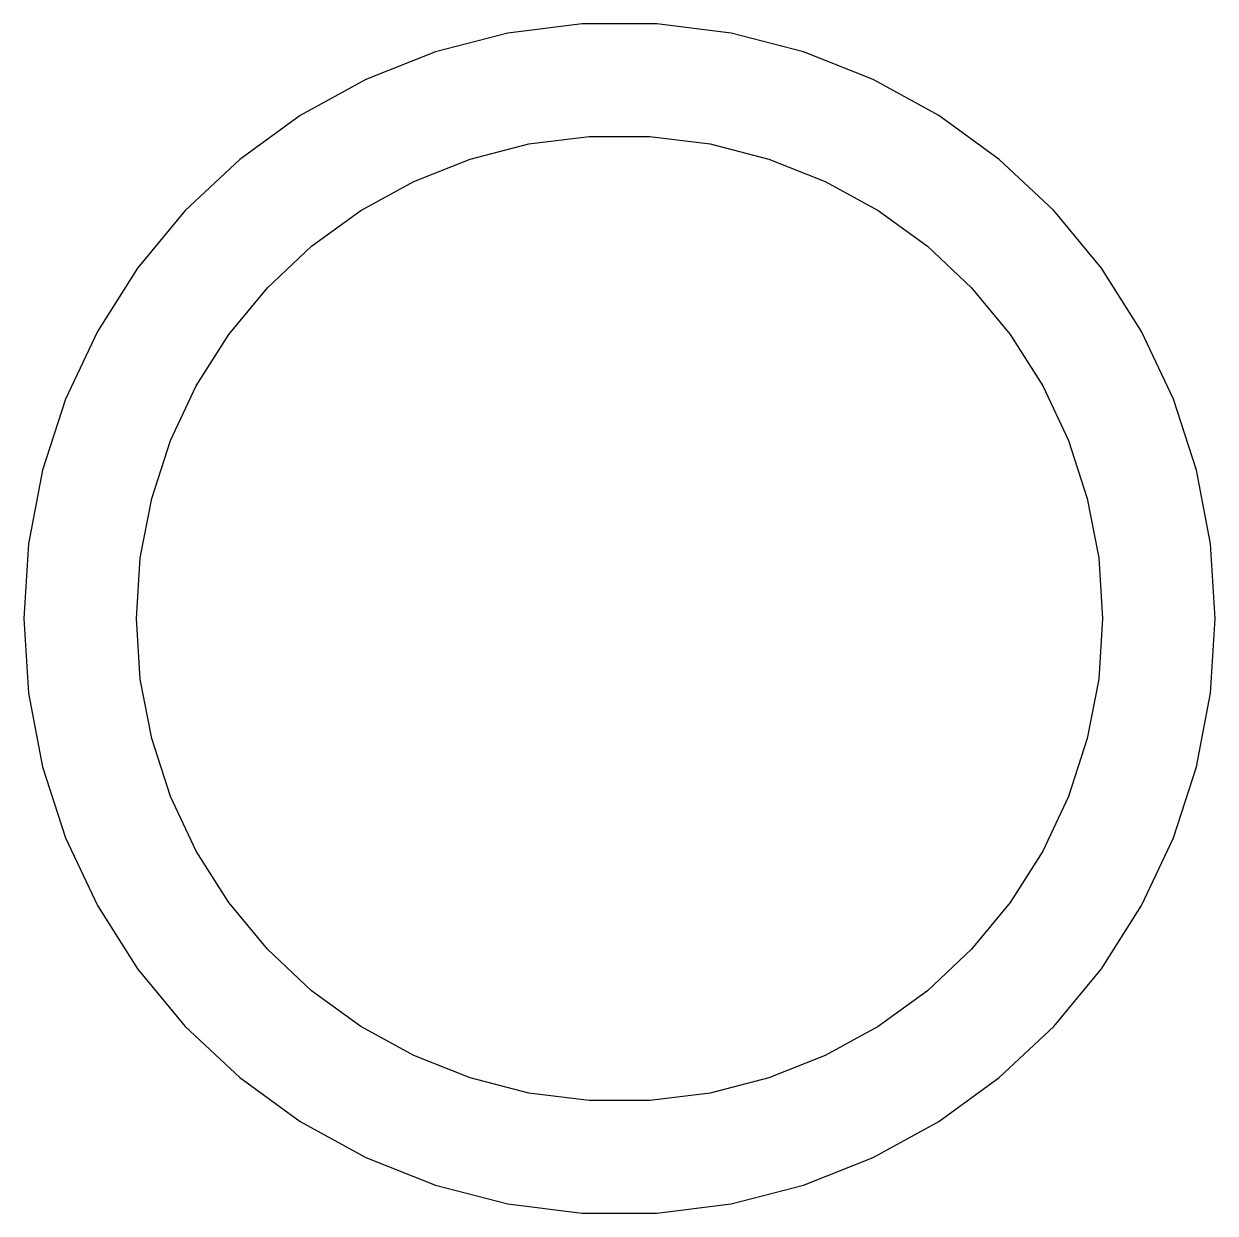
# Model space of a CAD drawing. Header units: metres. Extents: x -18.5 to 18.5, y -18.5 to 18.5.
import ezdxf

# ---------------------------------------------------------------- set-up
doc = ezdxf.new("R2010")
doc.units = ezdxf.units.M

msp = doc.modelspace()

# ---------------------------------------------------------------- linework, layer by layer
for p, q in [((-3.46655, 18.1723), (-5.71681, 17.5945)), ((-1.16162, 18.4635), (-3.46655, 18.1723)), ((1.16162, 18.4635), (-1.16162, 18.4635)), ((3.46655, 18.1723), (1.16162, 18.4635)), ((5.71681, 17.5945), (3.46655, 18.1723)), ((-5.71681, 17.5945), (-7.87691, 16.7393)), ((7.87691, 16.7393), (5.71681, 17.5945)), ((-7.87691, 16.7393), (-9.91278, 15.6201)), ((9.91278, 15.6201), (7.87691, 16.7393)), ((-9.91278, 15.6201), (-11.7923, 14.2545)), ((11.7923, 14.2545), (9.91278, 15.6201)), ((-2.81071, 14.7343), (-0.94185, 14.9704)), ((-0.94185, 14.9704), (0.94185, 14.9704)), ((0.94185, 14.9704), (2.81071, 14.7343)), ((-4.63525, 14.2658), (-2.81071, 14.7343)), ((2.81071, 14.7343), (4.63525, 14.2658)), ((-11.7923, 14.2545), (-13.4859, 12.6641)), ((-6.38669, 13.5724), (-4.63525, 14.2658)), ((4.63525, 14.2658), (6.38669, 13.5724)), ((13.4859, 12.6641), (11.7923, 14.2545)), ((-8.0374, 12.6649), (-6.38669, 13.5724)), ((6.38669, 13.5724), (8.0374, 12.6649)), ((-13.4859, 12.6641), (-14.9668, 10.874)), ((-9.56136, 11.5577), (-8.0374, 12.6649)), ((8.0374, 12.6649), (9.56136, 11.5577)), ((14.9668, 10.874), (13.4859, 12.6641)), ((-10.9345, 10.2682), (-9.56136, 11.5577)), ((9.56136, 11.5577), (10.9345, 10.2682)), ((-14.9668, 10.874), (-16.2117, 8.91243)), ((16.2117, 8.91243), (14.9668, 10.874)), ((-12.1353, 8.81677), (-10.9345, 10.2682)), ((10.9345, 10.2682), (12.1353, 8.81677)), ((-16.2117, 8.91243), (-17.2009, 6.8103)), ((17.2009, 6.8103), (16.2117, 8.91243)), ((-13.1446, 7.2263), (-12.1353, 8.81677)), ((12.1353, 8.81677), (13.1446, 7.2263)), ((-13.9466, 5.52187), (-13.1446, 7.2263)), ((13.1446, 7.2263), (13.9466, 5.52187)), ((-17.2009, 6.8103), (-17.9188, 4.60075)), ((17.9188, 4.60075), (17.2009, 6.8103)), ((-14.5287, 3.73035), (-13.9466, 5.52187)), ((13.9466, 5.52187), (14.5287, 3.73035)), ((-17.9188, 4.60075), (-18.3541, 2.31866)), ((18.3541, 2.31866), (17.9188, 4.60075)), ((-14.8817, 1.87999), (-14.5287, 3.73035)), ((14.5287, 3.73035), (14.8817, 1.87999)), ((-18.3541, 2.31866), (-18.5, 0)), ((18.5, 0), (18.3541, 2.31866)), ((-15, 0), (-14.8817, 1.87999)), ((14.8817, 1.87999), (15, 0)), ((-18.5, 0), (-18.3541, -2.31866)), ((-14.8817, -1.87999), (-15, 0)), ((15, 0), (14.8817, -1.87999)), ((18.3541, -2.31866), (18.5, 0)), ((-14.5287, -3.73035), (-14.8817, -1.87999)), ((14.8817, -1.87999), (14.5287, -3.73035)), ((-18.3541, -2.31866), (-17.9188, -4.60075)), ((17.9188, -4.60075), (18.3541, -2.31866)), ((-13.9466, -5.52187), (-14.5287, -3.73035)), ((14.5287, -3.73035), (13.9466, -5.52187)), ((-17.9188, -4.60075), (-17.2009, -6.8103)), ((17.2009, -6.8103), (17.9188, -4.60075)), ((-13.1446, -7.2263), (-13.9466, -5.52187)), ((13.9466, -5.52187), (13.1446, -7.2263)), ((-17.2009, -6.8103), (-16.2117, -8.91243)), ((16.2117, -8.91243), (17.2009, -6.8103)), ((-12.1353, -8.81677), (-13.1446, -7.2263)), ((13.1446, -7.2263), (12.1353, -8.81677)), ((-10.9345, -10.2682), (-12.1353, -8.81677)), ((12.1353, -8.81677), (10.9345, -10.2682)), ((-16.2117, -8.91243), (-14.9668, -10.874)), ((14.9668, -10.874), (16.2117, -8.91243)), ((-9.56136, -11.5577), (-10.9345, -10.2682)), ((10.9345, -10.2682), (9.56136, -11.5577)), ((-14.9668, -10.874), (-13.4859, -12.6641)), ((13.4859, -12.6641), (14.9668, -10.874)), ((-8.0374, -12.6649), (-9.56136, -11.5577)), ((9.56136, -11.5577), (8.0374, -12.6649)), ((-13.4859, -12.6641), (-11.7923, -14.2545)), ((-6.38669, -13.5724), (-8.0374, -12.6649)), ((8.0374, -12.6649), (6.38669, -13.5724)), ((11.7923, -14.2545), (13.4859, -12.6641)), ((-4.63525, -14.2658), (-6.38669, -13.5724)), ((6.38669, -13.5724), (4.63525, -14.2658)), ((-11.7923, -14.2545), (-9.91278, -15.6201)), ((-2.81071, -14.7343), (-4.63525, -14.2658)), ((4.63525, -14.2658), (2.81071, -14.7343)), ((9.91278, -15.6201), (11.7923, -14.2545)), ((-0.94185, -14.9704), (-2.81071, -14.7343)), ((2.81071, -14.7343), (0.94185, -14.9704)), ((0.94185, -14.9704), (-0.94185, -14.9704)), ((-9.91278, -15.6201), (-7.87691, -16.7393)), ((7.87691, -16.7393), (9.91278, -15.6201)), ((-7.87691, -16.7393), (-5.71681, -17.5945)), ((5.71681, -17.5945), (7.87691, -16.7393)), ((-5.71681, -17.5945), (-3.46655, -18.1723)), ((3.46655, -18.1723), (5.71681, -17.5945)), ((-3.46655, -18.1723), (-1.16162, -18.4635)), ((-1.16162, -18.4635), (1.16162, -18.4635)), ((1.16162, -18.4635), (3.46655, -18.1723))]:
    msp.add_line(p, q)

doc.saveas('drawing.dxf')
